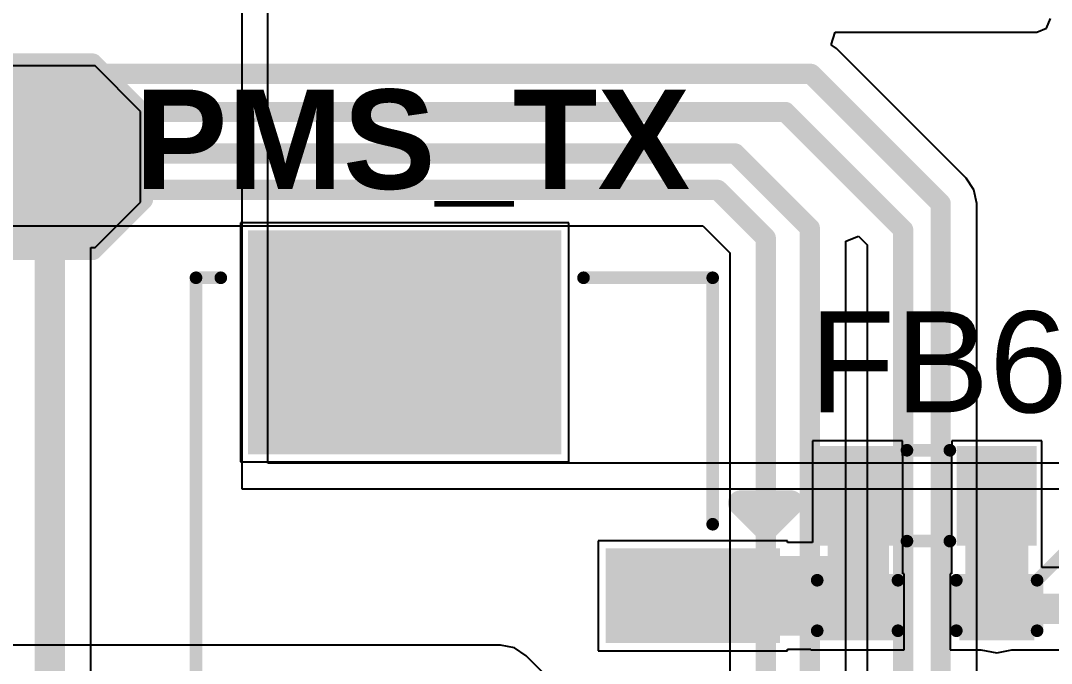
# Model space of a CAD drawing. Header units: inches. Extents: x -2.7 to 10.9, y -2.9 to 7.4.
# Drawn here: x 2.0883 to 2.4967, y 0.5836 to 0.8382 of the extents above; entities that cross this region are included whole.
import ezdxf

# ---------------------------------------------------------------- set-up
doc = ezdxf.new("R2010")
doc.units = ezdxf.units.IN
doc.header["$MEASUREMENT"] = 0
for name, color, linetype in [('Board Outline', 216, 'Continuous'), ('Bottom Layer', 5, 'Continuous'), ('Layer 3', 76, 'Continuous'), ('Top Layer', 1, 'Continuous'), ('Top Overlay', 2, 'Continuous'), ('Top Paste', 8, 'Continuous'), ('Top Solder', 216, 'Continuous')]:
    doc.layers.add(name, color=color, linetype=linetype)
doc.styles.add('Arial', font='', dxfattribs={"height": 0.2})
doc.styles.add('Arial_Bold', font='', dxfattribs={"height": 0.2})
doc.styles.get('Arial').set_extended_font_data('Arial')
doc.styles.get('Arial_Bold').set_extended_font_data('Arial', bold=True)

# ---------------------------------------------------------------- blocks, each defined once
blk = doc.blocks.new('T__________226')
at = {"layer": 'Top Layer'}
blk.add_hatch(color=1, dxfattribs=at).paths.add_polyline_path([(0.015, 0.03), (-0.015, 0.03), (-0.03, 0.015), (-0.03, -0.015), (-0.015, -0.03), (0.015, -0.03), (0.03, -0.015), (0.03, 0.015)])
at = {"layer": 'Top Paste'}
blk.add_hatch(color=8, dxfattribs=at).paths.add_polyline_path([(0.015, 0.03), (-0.015, 0.03), (-0.03, 0.015), (-0.03, -0.015), (-0.015, -0.03), (0.015, -0.03), (0.03, -0.015), (0.03, 0.015)])
at = {"layer": 'Top Solder'}
blk.add_hatch(color=216, dxfattribs=at).paths.add_polyline_path([(0.017, 0.034), (-0.017, 0.034), (-0.034, 0.017), (-0.034, -0.017), (-0.017, -0.034), (0.017, -0.034), (0.034, -0.017), (0.034, 0.017)])
at = {"layer": 'Top Overlay'}
for points in [[(-0.017, 0.037, 0.00787, 0.00787, 0), (-0.037, 0.017, 0.00787, 0.00787, 0)], [(-0.017, 0.037, 0.00787, 0.00787, 0), (0.017, 0.037, 0.00787, 0.00787, 0)], [(-0.017, 0.037, 0.00787, 0.00787, 0), (0.017, 0.037, 0.00787, 0.00787, 0)], [(0.017, 0.037, 0.00787, 0.00787, 0), (0.037, 0.017, 0.00787, 0.00787, 0)], [(-0.037, 0.017, 0.00787, 0.00787, 0), (-0.037, -0.017, 0.00787, 0.00787, 0)], [(0.037, 0.017, 0.00787, 0.00787, 0), (0.037, -0.017, 0.00787, 0.00787, 0)], [(-0.037, -0.017, 0.00787, 0.00787, 0), (-0.017, -0.037, 0.00787, 0.00787, 0)], [(0.037, -0.017, 0.00787, 0.00787, 0), (0.017, -0.037, 0.00787, 0.00787, 0)], [(-0.017, -0.037, 0.00787, 0.00787, 0), (0.017, -0.037, 0.00787, 0.00787, 0)], [(-0.017, -0.037, 0.00787, 0.00787, 0), (0.017, -0.037, 0.00787, 0.00787, 0)]]:
    blk.add_lwpolyline(points, format="xyseb", dxfattribs=at)
for points in [[(-0.01897, 0.037, 0.00394, 0.00394, 1), (-0.01503, 0.037, 0.00394, 0.00394, 1)], [(-0.01897, 0.037, 0.00394, 0.00394, 1), (-0.01503, 0.037, 0.00394, 0.00394, 1)], [(-0.01897, 0.037, 0.00394, 0.00394, 1), (-0.01503, 0.037, 0.00394, 0.00394, 1)], [(0.01503, 0.037, 0.00394, 0.00394, 1), (0.01897, 0.037, 0.00394, 0.00394, 1)], [(0.01503, 0.037, 0.00394, 0.00394, 1), (0.01897, 0.037, 0.00394, 0.00394, 1)], [(0.01503, 0.037, 0.00394, 0.00394, 1), (0.01897, 0.037, 0.00394, 0.00394, 1)], [(-0.03897, 0.017, 0.00394, 0.00394, 1), (-0.03503, 0.017, 0.00394, 0.00394, 1)], [(-0.03897, 0.017, 0.00394, 0.00394, 1), (-0.03503, 0.017, 0.00394, 0.00394, 1)], [(0.03503, 0.017, 0.00394, 0.00394, 1), (0.03897, 0.017, 0.00394, 0.00394, 1)], [(0.03503, 0.017, 0.00394, 0.00394, 1), (0.03897, 0.017, 0.00394, 0.00394, 1)], [(-0.03897, -0.017, 0.00394, 0.00394, 1), (-0.03503, -0.017, 0.00394, 0.00394, 1)], [(-0.03897, -0.017, 0.00394, 0.00394, 1), (-0.03503, -0.017, 0.00394, 0.00394, 1)], [(0.03503, -0.017, 0.00394, 0.00394, 1), (0.03897, -0.017, 0.00394, 0.00394, 1)], [(0.03503, -0.017, 0.00394, 0.00394, 1), (0.03897, -0.017, 0.00394, 0.00394, 1)], [(-0.01897, -0.037, 0.00394, 0.00394, 1), (-0.01503, -0.037, 0.00394, 0.00394, 1)], [(-0.01897, -0.037, 0.00394, 0.00394, 1), (-0.01503, -0.037, 0.00394, 0.00394, 1)], [(-0.01897, -0.037, 0.00394, 0.00394, 1), (-0.01503, -0.037, 0.00394, 0.00394, 1)], [(0.01503, -0.037, 0.00394, 0.00394, 1), (0.01897, -0.037, 0.00394, 0.00394, 1)], [(0.01503, -0.037, 0.00394, 0.00394, 1), (0.01897, -0.037, 0.00394, 0.00394, 1)], [(0.01503, -0.037, 0.00394, 0.00394, 1), (0.01897, -0.037, 0.00394, 0.00394, 1)]]:
    blk.add_lwpolyline(points, format="xyseb", close=True, dxfattribs=at)
blk = doc.blocks.new('53261_0871_246')
at = {"layer": 'Top Layer'}
for points in [[(-0.18799, 0.08858), (-0.1565, 0.08858), (-0.1565, 0.02559), (-0.18799, 0.02559)], [(-0.31398, 0.00197), (-0.2313, 0.00197), (-0.2313, -0.11614), (-0.31398, -0.11614)]]:
    blk.add_hatch(color=1, dxfattribs=at).paths.add_polyline_path(points)
at = {"layer": 'Top Paste'}
for points in [[(-0.18799, 0.08858), (-0.1565, 0.08858), (-0.1565, 0.02559), (-0.18799, 0.02559)], [(-0.31398, 0.00197), (-0.2313, 0.00197), (-0.2313, -0.11614), (-0.31398, -0.11614)]]:
    blk.add_hatch(color=8, dxfattribs=at).paths.add_polyline_path(points)
at = {"layer": 'Top Solder'}
for points in [[(-0.19099, 0.09158), (-0.1535, 0.09158), (-0.1535, 0.02259), (-0.19099, 0.02259)], [(-0.31698, 0.00497), (-0.2283, 0.00497), (-0.2283, -0.11914), (-0.31698, -0.11914)]]:
    blk.add_hatch(color=216, dxfattribs=at).paths.add_polyline_path(points)
at = {"layer": 'Top Overlay'}
for points in [[(-0.199, 0.086, 0.01, 0.01, 0), (-0.209, 0.096, 0.01, 0.01, 0)], [(-0.209, 0.076, 0.01, 0.01, 0), (-0.209, 0.096, 0.01, 0.01, 0)], [(-0.209, 0.076, 0.01, 0.01, 0), (-0.199, 0.086, 0.01, 0.01, 0)], [(-0.29823, 0.01378, 0.005, 0.005, 0), (-0.29823, 0.06496, 0.005, 0.005, 0)], [(-0.20059, 0.06496, 0.005, 0.005, 0), (-0.29823, 0.06496, 0.005, 0.005, 0)], [(-0.29823, -0.13976, 0.005, 0.005, 0), (-0.29823, -0.12992, 0.005, 0.005, 0)], [(0.29823, -0.13976, 0.005, 0.005, 0), (-0.29823, -0.13976, 0.005, 0.005, 0)]]:
    blk.add_lwpolyline(points, format="xyseb", dxfattribs=at)
for points in [[(-0.2115, 0.096, 0.005, 0.005, 1), (-0.2065, 0.096, 0.005, 0.005, 1)], [(-0.2115, 0.096, 0.005, 0.005, 1), (-0.2065, 0.096, 0.005, 0.005, 1)], [(-0.2015, 0.086, 0.005, 0.005, 1), (-0.1965, 0.086, 0.005, 0.005, 1)], [(-0.2015, 0.086, 0.005, 0.005, 1), (-0.1965, 0.086, 0.005, 0.005, 1)], [(-0.2115, 0.076, 0.005, 0.005, 1), (-0.2065, 0.076, 0.005, 0.005, 1)], [(-0.2115, 0.076, 0.005, 0.005, 1), (-0.2065, 0.076, 0.005, 0.005, 1)], [(-0.29948, 0.06496, 0.0025, 0.0025, 1), (-0.29698, 0.06496, 0.0025, 0.0025, 1)], [(-0.29948, 0.06496, 0.0025, 0.0025, 1), (-0.29698, 0.06496, 0.0025, 0.0025, 1)], [(-0.20184, 0.06496, 0.0025, 0.0025, 1), (-0.19934, 0.06496, 0.0025, 0.0025, 1)], [(-0.29948, 0.01378, 0.0025, 0.0025, 1), (-0.29698, 0.01378, 0.0025, 0.0025, 1)], [(-0.29948, -0.12992, 0.0025, 0.0025, 1), (-0.29698, -0.12992, 0.0025, 0.0025, 1)], [(-0.29948, -0.13976, 0.0025, 0.0025, 1), (-0.29698, -0.13976, 0.0025, 0.0025, 1)], [(-0.29948, -0.13976, 0.0025, 0.0025, 1), (-0.29698, -0.13976, 0.0025, 0.0025, 1)]]:
    blk.add_lwpolyline(points, format="xyseb", close=True, dxfattribs=at)
blk = doc.blocks.new('IND_0603__1608_M_______254')
at = {"layer": 'Top Layer'}
for points in [[(-0.03937, 0.01575), (-0.01575, 0.01575), (-0.01575, -0.01575), (-0.03937, -0.01575)], [(0.01575, 0.01575), (0.03937, 0.01575), (0.03937, -0.01575), (0.01575, -0.01575)]]:
    blk.add_hatch(color=1, dxfattribs=at).paths.add_polyline_path(points)
at = {"layer": 'Top Paste'}
for points in [[(-0.03937, 0.01575), (-0.01575, 0.01575), (-0.01575, -0.01575), (-0.03937, -0.01575)], [(0.01575, 0.01575), (0.03937, 0.01575), (0.03937, -0.01575), (0.01575, -0.01575)]]:
    blk.add_hatch(color=8, dxfattribs=at).paths.add_polyline_path(points)
at = {"layer": 'Top Solder'}
for points in [[(-0.04337, 0.01975), (-0.01175, 0.01975), (-0.01175, -0.01975), (-0.04337, -0.01975)], [(0.01175, 0.01975), (0.04337, 0.01975), (0.04337, -0.01975), (0.01175, -0.01975)]]:
    blk.add_hatch(color=216, dxfattribs=at).paths.add_polyline_path(points)
at = {"layer": 'Top Overlay'}
for points in [[(-0.008, 0.018, 0.005, 0.005, 0), (0.009, 0.018, 0.005, 0.005, 0)], [(-0.008, -0.018, 0.005, 0.005, 0), (0.009, -0.018, 0.005, 0.005, 0)]]:
    blk.add_lwpolyline(points, format="xyseb", dxfattribs=at)
for points in [[(-0.00925, 0.018, 0.0025, 0.0025, 1), (-0.00675, 0.018, 0.0025, 0.0025, 1)], [(0.00775, 0.018, 0.0025, 0.0025, 1), (0.01025, 0.018, 0.0025, 0.0025, 1)], [(-0.00925, -0.018, 0.0025, 0.0025, 1), (-0.00675, -0.018, 0.0025, 0.0025, 1)], [(0.00775, -0.018, 0.0025, 0.0025, 1), (0.01025, -0.018, 0.0025, 0.0025, 1)]]:
    blk.add_lwpolyline(points, format="xyseb", close=True, dxfattribs=at)
blk = doc.blocks.new('C___0402_313')
at = {"layer": 'Top Layer'}
for points in [[(-0.0275, -0.0125), (-0.0275, 0.0125), (-0.0095, 0.0125), (-0.0095, -0.0125)], [(0.0095, -0.0125), (0.0095, 0.0125), (0.0275, 0.0125), (0.0275, -0.0125)]]:
    blk.add_hatch(color=1, dxfattribs=at).paths.add_polyline_path(points)
at = {"layer": 'Top Paste'}
for points in [[(-0.0275, -0.0125), (-0.0275, 0.0125), (-0.0095, 0.0125), (-0.0095, -0.0125)], [(0.0095, -0.0125), (0.0095, 0.0125), (0.0275, 0.0125), (0.0275, -0.0125)]]:
    blk.add_hatch(color=8, dxfattribs=at).paths.add_polyline_path(points)
at = {"layer": 'Top Solder'}
for points in [[(-0.02986, -0.01486), (-0.02986, 0.01486), (-0.00714, 0.01486), (-0.00714, -0.01486)], [(0.00714, -0.01486), (0.00714, 0.01486), (0.02986, 0.01486), (0.02986, -0.01486)]]:
    blk.add_hatch(color=216, dxfattribs=at).paths.add_polyline_path(points)
at = {"layer": 'Top Overlay'}
for points in [[(-0.031, 0.016, 0.005, 0.005, 0), (-0.011, 0.016, 0.005, 0.005, 0)], [(-0.031, 0.016, 0.005, 0.005, 0), (-0.031, -0.016, 0.005, 0.005, 0)], [(0.011, 0.016, 0.005, 0.005, 0), (0.031, 0.016, 0.005, 0.005, 0)], [(0.031, 0.016, 0.005, 0.005, 0), (0.031, -0.016, 0.005, 0.005, 0)], [(-0.031, -0.016, 0.005, 0.005, 0), (-0.011, -0.016, 0.005, 0.005, 0)], [(0.011, -0.016, 0.005, 0.005, 0), (0.031, -0.016, 0.005, 0.005, 0)]]:
    blk.add_lwpolyline(points, format="xyseb", dxfattribs=at)
for points in [[(-0.03225, 0.016, 0.0025, 0.0025, 1), (-0.02975, 0.016, 0.0025, 0.0025, 1)], [(-0.03225, 0.016, 0.0025, 0.0025, 1), (-0.02975, 0.016, 0.0025, 0.0025, 1)], [(-0.01225, 0.016, 0.0025, 0.0025, 1), (-0.00975, 0.016, 0.0025, 0.0025, 1)], [(0.00975, 0.016, 0.0025, 0.0025, 1), (0.01225, 0.016, 0.0025, 0.0025, 1)], [(0.02975, 0.016, 0.0025, 0.0025, 1), (0.03225, 0.016, 0.0025, 0.0025, 1)], [(0.02975, 0.016, 0.0025, 0.0025, 1), (0.03225, 0.016, 0.0025, 0.0025, 1)], [(-0.03225, -0.016, 0.0025, 0.0025, 1), (-0.02975, -0.016, 0.0025, 0.0025, 1)], [(-0.03225, -0.016, 0.0025, 0.0025, 1), (-0.02975, -0.016, 0.0025, 0.0025, 1)], [(-0.01225, -0.016, 0.0025, 0.0025, 1), (-0.00975, -0.016, 0.0025, 0.0025, 1)], [(0.00975, -0.016, 0.0025, 0.0025, 1), (0.01225, -0.016, 0.0025, 0.0025, 1)], [(0.02975, -0.016, 0.0025, 0.0025, 1), (0.03225, -0.016, 0.0025, 0.0025, 1)], [(0.02975, -0.016, 0.0025, 0.0025, 1), (0.03225, -0.016, 0.0025, 0.0025, 1)]]:
    blk.add_lwpolyline(points, format="xyseb", close=True, dxfattribs=at)
blk = doc.blocks.new('C___0402_314')
at = {"layer": 'Top Layer'}
for points in [[(-0.0275, -0.0125), (-0.0275, 0.0125), (-0.0095, 0.0125), (-0.0095, -0.0125)], [(0.0095, -0.0125), (0.0095, 0.0125), (0.0275, 0.0125), (0.0275, -0.0125)]]:
    blk.add_hatch(color=1, dxfattribs=at).paths.add_polyline_path(points)
at = {"layer": 'Top Paste'}
for points in [[(-0.0275, -0.0125), (-0.0275, 0.0125), (-0.0095, 0.0125), (-0.0095, -0.0125)], [(0.0095, -0.0125), (0.0095, 0.0125), (0.0275, 0.0125), (0.0275, -0.0125)]]:
    blk.add_hatch(color=8, dxfattribs=at).paths.add_polyline_path(points)
at = {"layer": 'Top Solder'}
for points in [[(-0.02986, -0.01486), (-0.02986, 0.01486), (-0.00714, 0.01486), (-0.00714, -0.01486)], [(0.00714, -0.01486), (0.00714, 0.01486), (0.02986, 0.01486), (0.02986, -0.01486)]]:
    blk.add_hatch(color=216, dxfattribs=at).paths.add_polyline_path(points)
at = {"layer": 'Top Overlay'}
for points in [[(-0.031, 0.016, 0.005, 0.005, 0), (-0.011, 0.016, 0.005, 0.005, 0)], [(-0.031, 0.016, 0.005, 0.005, 0), (-0.031, -0.016, 0.005, 0.005, 0)], [(0.011, 0.016, 0.005, 0.005, 0), (0.031, 0.016, 0.005, 0.005, 0)], [(0.031, 0.016, 0.005, 0.005, 0), (0.031, -0.016, 0.005, 0.005, 0)], [(-0.031, -0.016, 0.005, 0.005, 0), (-0.011, -0.016, 0.005, 0.005, 0)], [(0.011, -0.016, 0.005, 0.005, 0), (0.031, -0.016, 0.005, 0.005, 0)]]:
    blk.add_lwpolyline(points, format="xyseb", dxfattribs=at)
for points in [[(-0.03225, 0.016, 0.0025, 0.0025, 1), (-0.02975, 0.016, 0.0025, 0.0025, 1)], [(-0.03225, 0.016, 0.0025, 0.0025, 1), (-0.02975, 0.016, 0.0025, 0.0025, 1)], [(-0.01225, 0.016, 0.0025, 0.0025, 1), (-0.00975, 0.016, 0.0025, 0.0025, 1)], [(0.00975, 0.016, 0.0025, 0.0025, 1), (0.01225, 0.016, 0.0025, 0.0025, 1)], [(0.02975, 0.016, 0.0025, 0.0025, 1), (0.03225, 0.016, 0.0025, 0.0025, 1)], [(0.02975, 0.016, 0.0025, 0.0025, 1), (0.03225, 0.016, 0.0025, 0.0025, 1)], [(-0.03225, -0.016, 0.0025, 0.0025, 1), (-0.02975, -0.016, 0.0025, 0.0025, 1)], [(-0.03225, -0.016, 0.0025, 0.0025, 1), (-0.02975, -0.016, 0.0025, 0.0025, 1)], [(-0.01225, -0.016, 0.0025, 0.0025, 1), (-0.00975, -0.016, 0.0025, 0.0025, 1)], [(0.00975, -0.016, 0.0025, 0.0025, 1), (0.01225, -0.016, 0.0025, 0.0025, 1)], [(0.02975, -0.016, 0.0025, 0.0025, 1), (0.03225, -0.016, 0.0025, 0.0025, 1)], [(0.02975, -0.016, 0.0025, 0.0025, 1), (0.03225, -0.016, 0.0025, 0.0025, 1)]]:
    blk.add_lwpolyline(points, format="xyseb", close=True, dxfattribs=at)

msp = doc.modelspace()

# ---------------------------------------------------------------- hatches: boundary and pattern name
at = {"layer": 'Top Layer'}
for points in [[(2.40813, 0.5946), (2.43244, 0.5946), (2.43244, 0.66575), (2.40813, 0.66575)], [(2.46256, 0.595), (2.48756, 0.595), (2.48756, 0.66575), (2.46256, 0.66575)], [(2.32315, 0.5946), (2.43244, 0.5946), (2.43244, 0.62609), (2.32315, 0.62609)]]:
    msp.add_hatch(color=1, dxfattribs=at).paths.add_polyline_path(points)

# ---------------------------------------------------------------- linework, layer by layer
at = {"layer": 'Board Outline'}
msp.add_lwpolyline([(-2.49969, 1.37795, 0.005, 0.005, -0.740599), (2.8433, 0.25075, 0.005, 0.005, 0)], format="xyseb", dxfattribs=at)
at = {"layer": 'Bottom Layer'}
for p, q in [((2.49483, 0.83519), (2.49641, 0.83901)), ((2.40949, 0.8286), (2.411, 0.8336)), ((2.411, 0.8336), (2.491, 0.8336)), ((2.491, 0.8336), (2.49483, 0.83519)), ((2.41156, 0.82722), (2.40949, 0.8286)), ((2.46295, 0.77582), (2.41156, 0.82722)), ((2.46604, 0.77119), (2.46295, 0.77582)), ((2.46713, 0.76573), (2.46604, 0.77119)), ((2.46713, 0.4902), (2.46713, 0.76573)), ((2.46713, 0.76573), (2.46713, 0.76573)), ((1.86832, 0.75689), (2.35856, 0.75689)), ((2.35856, 0.75689), (2.36928, 0.74616)), ((2.41527, 0.75079), (2.42027, 0.75286)), ((2.42027, 0.75286), (2.42373, 0.74941)), ((2.41527, 0.48711), (2.41527, 0.75079)), ((2.42373, 0.74941), (2.42373, 0.4483)), ((2.36928, 0.74616), (2.36928, 0.54099)), ((2.27848, 0.5908), (2.03191, 0.5908)), ((2.28394, 0.58971), (2.27848, 0.5908)), ((2.27848, 0.5908), (2.27848, 0.5908)), ((2.28857, 0.58662), (2.28394, 0.58971)), ((2.30962, 0.56557), (2.28857, 0.58662))]:
    msp.add_line(p, q, dxfattribs=at)
for points in [[(1.80111, 0.81712, 0.008, 0.008, 0), (2.40146, 0.81712, 0.008, 0.008, 0)], [(2.40146, 0.81712, 0.008, 0.008, 0), (2.45286, 0.76573, 0.008, 0.008, 0)], [(1.79239, 0.80202, 0.008, 0.008, 0), (2.3913, 0.80202, 0.008, 0.008, 0)], [(2.3913, 0.80202, 0.008, 0.008, 0), (2.438, 0.75532, 0.008, 0.008, 0)], [(1.32057, 0.78558, 0.008, 0.008, 0), (2.37142, 0.78558, 0.008, 0.008, 0)], [(2.37142, 0.78558, 0.008, 0.008, 0), (2.401, 0.756, 0.008, 0.008, 0)], [(1.31316, 0.77116, 0.008, 0.008, 0), (2.36447, 0.77116, 0.008, 0.008, 0)], [(2.36447, 0.77116, 0.008, 0.008, 0), (2.38356, 0.75208, 0.008, 0.008, 0)], [(2.45286, 0.36428, 0.008, 0.008, 0), (2.45286, 0.76573, 0.008, 0.008, 0)], [(2.401, 0.48711, 0.008, 0.008, 0), (2.401, 0.756, 0.008, 0.008, 0)], [(2.38356, 0.53508, 0.008, 0.008, 0), (2.38356, 0.75208, 0.008, 0.008, 0)], [(2.438, 0.44239, 0.008, 0.008, 0), (2.438, 0.75532, 0.008, 0.008, 0)]]:
    msp.add_lwpolyline(points, format="xyseb", dxfattribs=at)
for points in [[(2.39946, 0.81712, 0.004, 0.004, 1), (2.40346, 0.81712, 0.004, 0.004, 1)], [(2.39946, 0.81712, 0.004, 0.004, 1), (2.40346, 0.81712, 0.004, 0.004, 1)], [(2.3893, 0.80202, 0.004, 0.004, 1), (2.3933, 0.80202, 0.004, 0.004, 1)], [(2.3893, 0.80202, 0.004, 0.004, 1), (2.3933, 0.80202, 0.004, 0.004, 1)], [(2.36942, 0.78558, 0.004, 0.004, 1), (2.37342, 0.78558, 0.004, 0.004, 1)], [(2.36942, 0.78558, 0.004, 0.004, 1), (2.37342, 0.78558, 0.004, 0.004, 1)], [(2.36247, 0.77116, 0.004, 0.004, 1), (2.36647, 0.77116, 0.004, 0.004, 1)], [(2.36247, 0.77116, 0.004, 0.004, 1), (2.36647, 0.77116, 0.004, 0.004, 1)], [(2.45086, 0.76573, 0.004, 0.004, 1), (2.45486, 0.76573, 0.004, 0.004, 1)], [(2.45086, 0.76573, 0.004, 0.004, 1), (2.45486, 0.76573, 0.004, 0.004, 1)], [(2.399, 0.756, 0.004, 0.004, 1), (2.403, 0.756, 0.004, 0.004, 1)], [(2.399, 0.756, 0.004, 0.004, 1), (2.403, 0.756, 0.004, 0.004, 1)], [(2.38156, 0.75208, 0.004, 0.004, 1), (2.38556, 0.75208, 0.004, 0.004, 1)], [(2.38156, 0.75208, 0.004, 0.004, 1), (2.38556, 0.75208, 0.004, 0.004, 1)], [(2.436, 0.75532, 0.004, 0.004, 1), (2.44, 0.75532, 0.004, 0.004, 1)], [(2.436, 0.75532, 0.004, 0.004, 1), (2.44, 0.75532, 0.004, 0.004, 1)]]:
    msp.add_lwpolyline(points, format="xyseb", close=True, dxfattribs=at)
at = {"layer": 'Layer 3'}
for p, q in [((2.176, 1.118), (2.176, 0.65272)), ((2.1862, 0.66291), (2.1862, 1.118)), ((2.535, 0.66291), (2.1862, 0.66291)), ((2.176, 0.65272), (2.535, 0.65272))]:
    msp.add_line(p, q, dxfattribs=at)
at = {"layer": 'Top Layer'}
for p, q in [((2.11784, 0.82027), (2.08184, 0.82027)), ((2.13584, 0.80227), (2.11784, 0.82027)), ((2.13584, 0.76627), (2.13584, 0.80227)), ((2.11784, 0.74827), (2.13584, 0.76627)), ((2.30553, 0.75808), (2.17542, 0.75808)), ((2.17542, 0.75808), (2.17542, 0.6634)), ((2.30553, 0.6634), (2.30553, 0.75808)), ((2.11615, 0.51992), (2.11615, 0.74827)), ((2.11615, 0.74827), (2.11784, 0.74827)), ((2.43775, 0.67175), (2.40213, 0.67175)), ((2.40213, 0.67175), (2.40213, 0.6315)), ((2.43775, 0.66599), (2.43775, 0.67175)), ((2.49287, 0.67175), (2.45725, 0.67175)), ((2.45725, 0.67175), (2.45725, 0.66599)), ((2.49287, 0.66599), (2.49287, 0.67175)), ((2.43785, 0.66575), (2.43775, 0.66599)), ((2.43785, 0.619), (2.43785, 0.66575)), ((2.45725, 0.66599), (2.45715, 0.66575)), ((2.45715, 0.66575), (2.45715, 0.619)), ((2.49297, 0.66575), (2.49287, 0.66599)), ((2.49297, 0.62151), (2.49297, 0.66575)), ((2.17542, 0.6634), (2.30553, 0.6634)), ((2.39214, 0.63209), (2.31715, 0.63209)), ((2.31715, 0.63209), (2.31715, 0.5886)), ((2.39214, 0.6315), (2.39214, 0.63209)), ((2.40213, 0.6315), (2.39214, 0.6315)), ((2.50325, 0.62151), (2.49297, 0.62151)), ((2.43844, 0.619), (2.43785, 0.619)), ((2.43844, 0.589), (2.43844, 0.619)), ((2.45715, 0.619), (2.45656, 0.619)), ((2.45656, 0.619), (2.45656, 0.589)), ((2.31715, 0.5886), (2.39214, 0.5886)), ((2.39214, 0.5886), (2.39214, 0.58918)), ((2.39214, 0.58918), (2.40144, 0.58918)), ((2.40144, 0.58918), (2.40144, 0.589)), ((2.40144, 0.589), (2.43844, 0.589)), ((2.45656, 0.589), (2.46871, 0.589)), ((2.46871, 0.589), (2.46882, 0.58893)), ((2.46882, 0.58893), (2.47506, 0.58769)), ((2.47506, 0.58769), (2.48107, 0.58888)), ((2.48107, 0.58888), (2.50325, 0.58888))]:
    msp.add_line(p, q, dxfattribs=at)
for points in [[(2.09984, 0.51316, 0.012, 0.012, 0), (2.09984, 0.78427, 0.012, 0.012, 0)], [(2.47506, 0.604, 0.012, 0.012, 0), (2.47625, 0.6052, 0.012, 0.012, 0)], [(2.47625, 0.6052, 0.012, 0.012, 0), (2.51484, 0.6052, 0.012, 0.012, 0)]]:
    msp.add_lwpolyline(points, format="xyseb", dxfattribs=at)
for points in [[(2.09684, 0.78427, 0.006, 0.006, 1), (2.10284, 0.78427, 0.006, 0.006, 1)], [(2.47206, 0.604, 0.006, 0.006, 1), (2.47806, 0.604, 0.006, 0.006, 1)], [(2.47325, 0.6052, 0.006, 0.006, 1), (2.47925, 0.6052, 0.006, 0.006, 1)], [(2.47325, 0.6052, 0.006, 0.006, 1), (2.47925, 0.6052, 0.006, 0.006, 1)]]:
    msp.add_lwpolyline(points, format="xyseb", close=True, dxfattribs=at)
at = {"layer": 'Top Overlay'}
msp.add_lwpolyline([(2.49106, 0.6165, 0.005, 0.005, 0), (2.50656, 0.632, 0.005, 0.005, 0)], format="xyseb", dxfattribs=at)
msp.add_lwpolyline([(2.48981, 0.6165, 0.0025, 0.0025, 1), (2.49231, 0.6165, 0.0025, 0.0025, 1)], format="xyseb", close=True, dxfattribs=at)

# ---------------------------------------------------------------- block references
for name, p, rotation in [('T__________226', (2.09984, 0.78427), 90), ('53261_0871_246', (2.29756, 0.4381), 270), ('C___0402_314', (2.41994, 0.5855), 90), ('C___0402_313', (2.47506, 0.5855), 90)]:
    msp.add_blockref(name, p, dxfattribs=dict(rotation=rotation))
msp.add_blockref('IND_0603__1608_M_______254', (2.4475, 0.65))

# ---------------------------------------------------------------- texts
at = {"layer": 'Top Overlay', "style": 'Arial_Bold'}
msp.add_text('PMS_TX', height=0.03937, rotation=360, dxfattribs=at).set_placement((2.13357, 0.77154))
at = {"layer": 'Top Overlay', "style": 'Arial'}
msp.add_text('FB6', height=0.04, dxfattribs=at).set_placement((2.40068, 0.68301))

doc.saveas('drawing.dxf')
